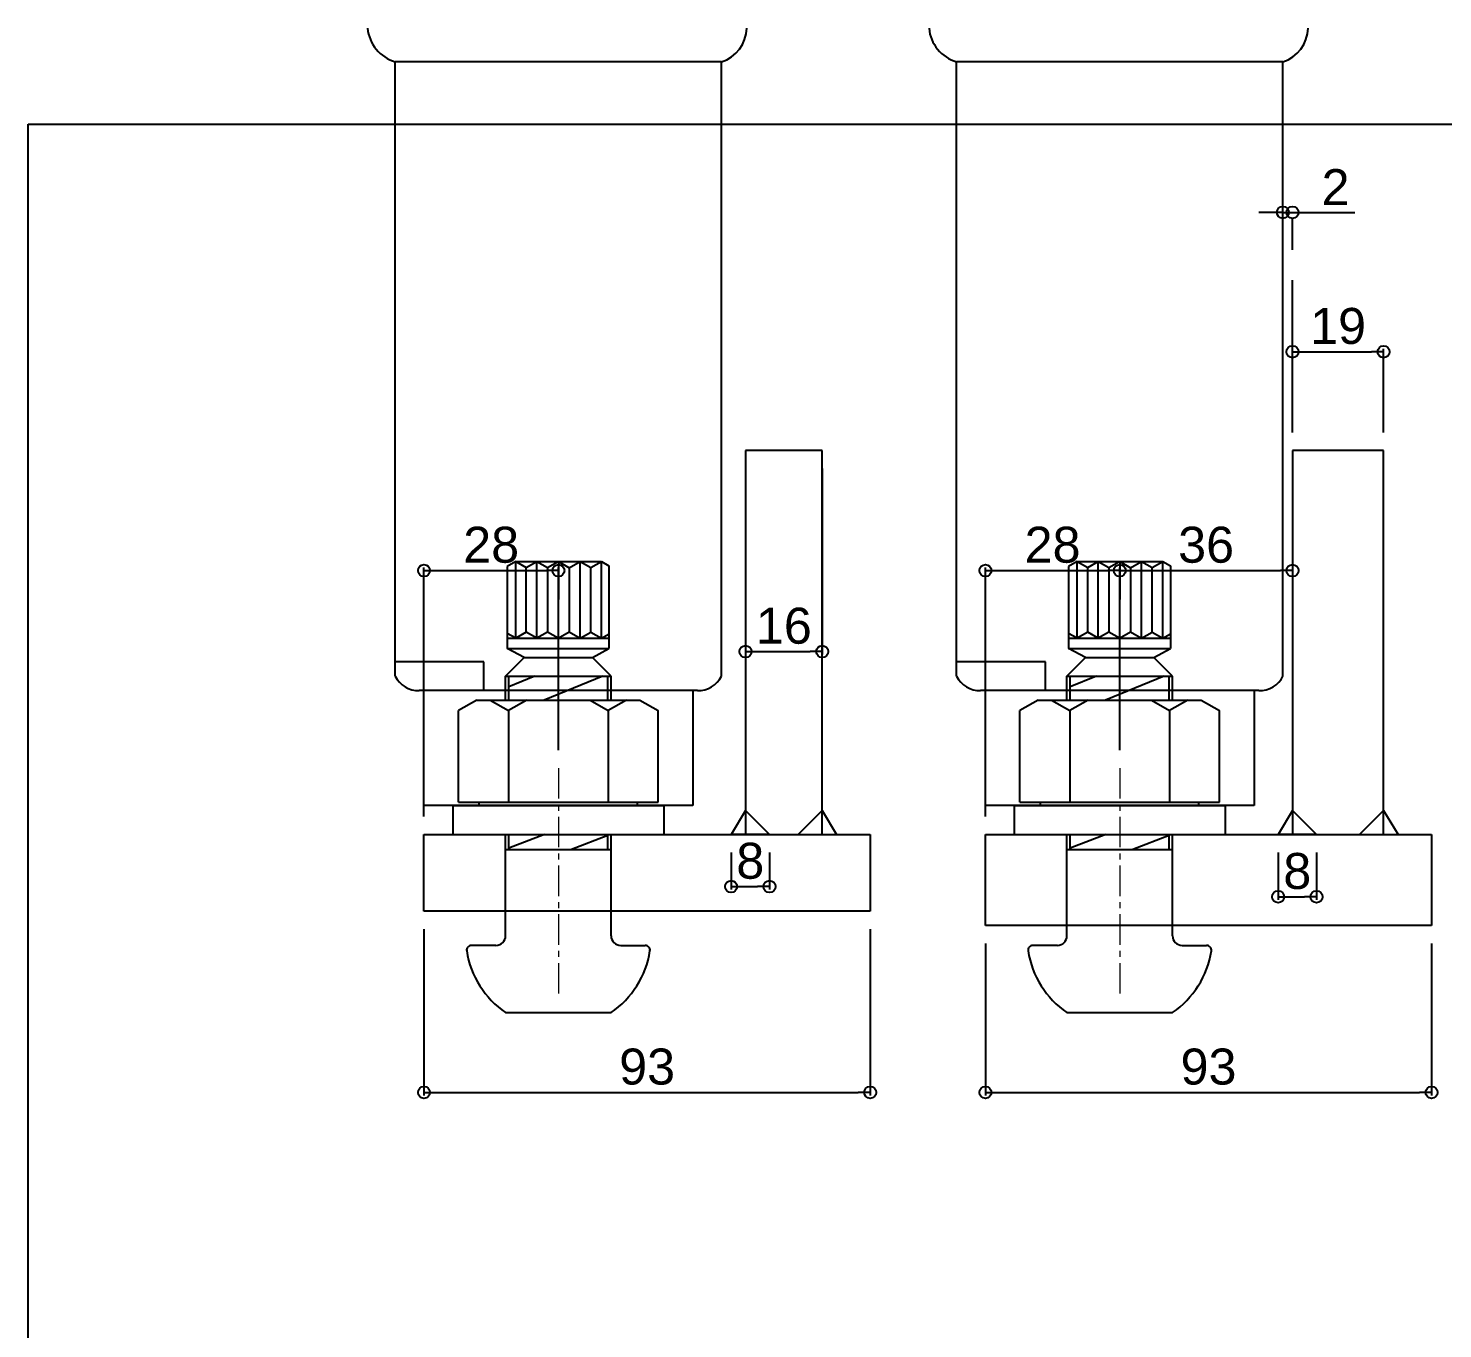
# Model space of a CAD drawing. Header units: millimetres. Extents: x -2880 to 3894, y -2977 to 4857.
# Drawn here: x -2634.3 to -2339.5, y 1968.2 to 2239.2 of the extents above; entities that cross this region are included whole.
import ezdxf

# ---------------------------------------------------------------- set-up
doc = ezdxf.new("R2010")
doc.units = ezdxf.units.MM
doc.header["$MEASUREMENT"] = 0
doc.linetypes.add('CENTER', pattern=[50.8, 31.75, -6.35, 6.35, -6.35])
for name, color, linetype in [('01', 7, 'Continuous'), ('_0-2_3', 7, 'Continuous'), ('_1-0_', 7, 'Continuous'), ('gauge', 1, 'Continuous'), ('KB', 7, 'Continuous')]:
    doc.layers.add(name, color=color, linetype=linetype)
doc.layers.add('中心線', color=4, linetype='CENTER', lineweight=13)
doc.styles.get("Standard").update_dxf_attribs({"font": 'arial.ttf'})
doc.dimstyles.new('コピー ～ 一般寸法', dxfattribs={"dimscale": 0.5, "dimtxt": 15, "dimasz": 5, "dimexe": 1.25, "dimexo": 7.5, "dimgap": 3, "dimtad": 1, "dimdec": 1, "dimdsep": 46, "dimtxsty": 'Standard', "dimblk": 'ORIGIN', "dimcen": 0, "dimclrd": 256, "dimclre": 256, "dimclrt": 256, "dimadec": 0, "dimazin": 0, "dimtfac": 1, "dimtdec": 1, "dimtmove": 0, "dimatfit": 3, "dimfxl": 0, "dimarcsym": 0})

# ---------------------------------------------------------------- blocks, each defined once
blk = doc.blocks.new('_Origin')
at = {"color": 0, "linetype": 'ByBlock', "lineweight": -2}
blk.add_line((0, 0), (-1, 0), dxfattribs=at)
blk.add_circle((0, 0), 0.5, dxfattribs=at)
blk = doc.blocks.new('*D327')
at = {"layer": 'Defpoints', "color": 0}
for p in [(-2484.85, 2151.18), (-2468.85, 2151.18), (-2468.85, 2109.3)]:
    blk.add_point(p, dxfattribs=at)
at = {"layer": 'KB', "lineweight": -2}
for p, q in [((-2484.85, 2147.43), (-2484.85, 2108.68)), ((-2468.85, 2147.43), (-2468.85, 2108.68)), ((-2482.35, 2109.3), (-2471.35, 2109.3))]:
    blk.add_line(p, q, dxfattribs=at)
at = {"layer": 'KB', "lineweight": -2, "xscale": 2.5, "yscale": 2.5, "zscale": 2.5, "rotation": 180}
blk.add_blockref('_Origin', (-2484.85, 2109.3), dxfattribs=at)
at = {"layer": 'KB', "lineweight": -2, "xscale": 2.5, "yscale": 2.5, "zscale": 2.5}
blk.add_blockref('_Origin', (-2468.85, 2109.3), dxfattribs=at)
at = {"layer": 'KB', "insert": (-2476.85, 2114.63), "char_height": 7.5, "attachment_point": 5}
blk.add_mtext('16', dxfattribs=at)
blk = doc.blocks.new('*D328')
at = {"layer": 'Defpoints', "color": 0}
for p in [(-2351.85, 2171.77), (-2370.85, 2151.18), (-2351.85, 2151.18)]:
    blk.add_point(p, dxfattribs=at)
at = {"layer": 'KB', "lineweight": -2}
for p, q in [((-2370.85, 2154.93), (-2370.85, 2172.39)), ((-2368.35, 2171.77), (-2354.35, 2171.77)), ((-2351.85, 2154.93), (-2351.85, 2172.39))]:
    blk.add_line(p, q, dxfattribs=at)
at = {"layer": 'KB', "lineweight": -2, "xscale": 2.5, "yscale": 2.5, "zscale": 2.5, "rotation": 180}
blk.add_blockref('_Origin', (-2370.85, 2171.77), dxfattribs=at)
at = {"layer": 'KB', "lineweight": -2, "xscale": 2.5, "yscale": 2.5, "zscale": 2.5}
blk.add_blockref('_Origin', (-2351.85, 2171.77), dxfattribs=at)
at = {"layer": 'KB', "insert": (-2361.35, 2177.1), "char_height": 7.5, "attachment_point": 5}
blk.add_mtext('19', dxfattribs=at)
blk = doc.blocks.new('*D330')
at = {"layer": 'Defpoints', "color": 0}
for p in [(-2487.85, 2071.18), (-2479.85, 2071.18), (-2479.85, 2060.32)]:
    blk.add_point(p, dxfattribs=at)
at = {"layer": 'gauge', "lineweight": -2}
for p, q in [((-2487.85, 2067.43), (-2487.85, 2059.7)), ((-2479.85, 2067.43), (-2479.85, 2059.7)), ((-2485.35, 2060.32), (-2482.35, 2060.32))]:
    blk.add_line(p, q, dxfattribs=at)
at = {"layer": 'gauge', "lineweight": -2, "xscale": 2.5, "yscale": 2.5, "zscale": 2.5, "rotation": 180}
blk.add_blockref('_Origin', (-2487.85, 2060.32), dxfattribs=at)
at = {"layer": 'gauge', "lineweight": -2, "xscale": 2.5, "yscale": 2.5, "zscale": 2.5}
blk.add_blockref('_Origin', (-2479.85, 2060.32), dxfattribs=at)
at = {"layer": 'gauge', "insert": (-2483.85, 2065.65), "char_height": 7.5, "attachment_point": 5}
blk.add_mtext('8', dxfattribs=at)
blk = doc.blocks.new('*D331')
at = {"layer": 'Defpoints', "color": 0}
for p in [(-2373.85, 2071.18), (-2365.85, 2071.18), (-2365.85, 2058.19)]:
    blk.add_point(p, dxfattribs=at)
at = {"layer": 'gauge', "lineweight": -2}
for p, q in [((-2373.85, 2067.43), (-2373.85, 2057.57)), ((-2365.85, 2067.43), (-2365.85, 2057.57)), ((-2371.35, 2058.19), (-2368.35, 2058.19))]:
    blk.add_line(p, q, dxfattribs=at)
at = {"layer": 'gauge', "lineweight": -2, "xscale": 2.5, "yscale": 2.5, "zscale": 2.5, "rotation": 180}
blk.add_blockref('_Origin', (-2373.85, 2058.19), dxfattribs=at)
at = {"layer": 'gauge', "lineweight": -2, "xscale": 2.5, "yscale": 2.5, "zscale": 2.5}
blk.add_blockref('_Origin', (-2365.85, 2058.19), dxfattribs=at)
at = {"layer": 'gauge', "insert": (-2369.85, 2063.52), "char_height": 7.5, "attachment_point": 5}
blk.add_mtext('8', dxfattribs=at)
blk = doc.blocks.new('*D333')
at = {"layer": 'Defpoints', "color": 0}
for p in [(-2551.85, 2055.18), (-2458.85, 2055.18), (-2458.85, 2017.43)]:
    blk.add_point(p, dxfattribs=at)
at = {"layer": 'gauge', "lineweight": -2}
for p, q in [((-2551.85, 2051.43), (-2551.85, 2016.8)), ((-2458.85, 2051.43), (-2458.85, 2016.8)), ((-2549.35, 2017.43), (-2461.35, 2017.43))]:
    blk.add_line(p, q, dxfattribs=at)
at = {"layer": 'gauge', "lineweight": -2, "xscale": 2.5, "yscale": 2.5, "zscale": 2.5, "rotation": 180}
blk.add_blockref('_Origin', (-2551.85, 2017.43), dxfattribs=at)
at = {"layer": 'gauge', "lineweight": -2, "xscale": 2.5, "yscale": 2.5, "zscale": 2.5}
blk.add_blockref('_Origin', (-2458.85, 2017.43), dxfattribs=at)
at = {"layer": 'gauge', "insert": (-2505.35, 2022.76), "char_height": 7.5, "attachment_point": 5}
blk.add_mtext('93', dxfattribs=at)
blk = doc.blocks.new('*D346')
at = {"layer": 'Defpoints', "color": 0}
for p in [(-2523.85, 2126.18), (-2523.85, 2085.02), (-2551.85, 2071.18)]:
    blk.add_point(p, dxfattribs=at)
at = {"layer": 'gauge', "lineweight": -2}
for p, q in [((-2551.85, 2074.93), (-2551.85, 2126.81)), ((-2549.35, 2126.18), (-2526.35, 2126.18)), ((-2523.85, 2088.77), (-2523.85, 2126.81))]:
    blk.add_line(p, q, dxfattribs=at)
at = {"layer": 'gauge', "lineweight": -2, "xscale": 2.5, "yscale": 2.5, "zscale": 2.5, "rotation": 180}
blk.add_blockref('_Origin', (-2551.85, 2126.18), dxfattribs=at)
at = {"layer": 'gauge', "lineweight": -2, "xscale": 2.5, "yscale": 2.5, "zscale": 2.5}
blk.add_blockref('_Origin', (-2523.85, 2126.18), dxfattribs=at)
at = {"layer": 'gauge', "insert": (-2537.85, 2131.51), "char_height": 7.5, "attachment_point": 5}
blk.add_mtext('28', dxfattribs=at)
blk = doc.blocks.new('*D96')
at = {"layer": 'Defpoints', "color": 0}
for p in [(-2434.85, 2052.18), (-2341.85, 2052.18), (-2341.85, 2017.43)]:
    blk.add_point(p, dxfattribs=at)
at = {"layer": 'gauge', "lineweight": -2}
for p, q in [((-2434.85, 2048.43), (-2434.85, 2016.8)), ((-2341.85, 2048.43), (-2341.85, 2016.8)), ((-2432.35, 2017.43), (-2344.35, 2017.43))]:
    blk.add_line(p, q, dxfattribs=at)
at = {"layer": 'gauge', "lineweight": -2, "xscale": 2.5, "yscale": 2.5, "zscale": 2.5, "rotation": 180}
blk.add_blockref('_Origin', (-2434.85, 2017.43), dxfattribs=at)
at = {"layer": 'gauge', "lineweight": -2, "xscale": 2.5, "yscale": 2.5, "zscale": 2.5}
blk.add_blockref('_Origin', (-2341.85, 2017.43), dxfattribs=at)
at = {"layer": 'gauge', "insert": (-2388.35, 2022.76), "char_height": 7.5, "attachment_point": 5}
blk.add_mtext('93', dxfattribs=at)
blk = doc.blocks.new('*D97')
at = {"layer": 'Defpoints', "color": 0}
for p in [(-2406.85, 2126.18), (-2406.85, 2085.02), (-2434.85, 2071.18)]:
    blk.add_point(p, dxfattribs=at)
at = {"layer": 'gauge', "lineweight": -2}
for p, q in [((-2434.85, 2074.93), (-2434.85, 2126.81)), ((-2432.35, 2126.18), (-2409.35, 2126.18)), ((-2406.85, 2088.77), (-2406.85, 2126.81))]:
    blk.add_line(p, q, dxfattribs=at)
at = {"layer": 'gauge', "lineweight": -2, "xscale": 2.5, "yscale": 2.5, "zscale": 2.5, "rotation": 180}
blk.add_blockref('_Origin', (-2434.85, 2126.18), dxfattribs=at)
at = {"layer": 'gauge', "lineweight": -2, "xscale": 2.5, "yscale": 2.5, "zscale": 2.5}
blk.add_blockref('_Origin', (-2406.85, 2126.18), dxfattribs=at)
at = {"layer": 'gauge', "insert": (-2420.85, 2131.51), "char_height": 7.5, "attachment_point": 5}
blk.add_mtext('28', dxfattribs=at)
blk = doc.blocks.new('*D358')
at = {"layer": 'Defpoints', "color": 0}
for p in [(-2370.85, 2151.18), (-2370.85, 2126.18), (-2406.85, 2085.02)]:
    blk.add_point(p, dxfattribs=at)
at = {"layer": 'gauge', "lineweight": -2}
for p, q in [((-2370.85, 2147.43), (-2370.85, 2125.56)), ((-2406.85, 2088.77), (-2406.85, 2126.81)), ((-2404.35, 2126.18), (-2373.35, 2126.18))]:
    blk.add_line(p, q, dxfattribs=at)
at = {"layer": 'gauge', "lineweight": -2, "xscale": 2.5, "yscale": 2.5, "zscale": 2.5, "rotation": 180}
blk.add_blockref('_Origin', (-2406.85, 2126.18), dxfattribs=at)
at = {"layer": 'gauge', "lineweight": -2, "xscale": 2.5, "yscale": 2.5, "zscale": 2.5}
blk.add_blockref('_Origin', (-2370.85, 2126.18), dxfattribs=at)
at = {"layer": 'gauge', "insert": (-2388.85, 2131.51), "char_height": 7.5, "attachment_point": 5}
blk.add_mtext('36', dxfattribs=at)
blk = doc.blocks.new('*D311')
at = {"layer": 'Defpoints', "color": 0}
for p in [(-2370.85, 2200.81), (-2370.85, 2151.18), (-2372.85, 2104.18)]:
    blk.add_point(p, dxfattribs=at)
at = {"layer": 'gauge', "linetype": 'CENTER', "lineweight": -2}
for p, q in [((-2375.35, 2200.81), (-2377.85, 2200.81)), ((-2372.85, 2107.93), (-2372.85, 2201.44)), ((-2372.85, 2200.81), (-2370.85, 2200.81)), ((-2370.85, 2154.93), (-2370.85, 2201.44)), ((-2368.35, 2200.81), (-2357.89, 2200.81))]:
    blk.add_line(p, q, dxfattribs=at)
at = {"layer": 'gauge', "lineweight": -2, "xscale": 2.5, "yscale": 2.5, "zscale": 2.5}
blk.add_blockref('_Origin', (-2372.85, 2200.81), dxfattribs=at)
at = {"layer": 'gauge', "lineweight": -2, "xscale": 2.5, "yscale": 2.5, "zscale": 2.5, "rotation": 180}
blk.add_blockref('_Origin', (-2370.85, 2200.81), dxfattribs=at)
at = {"layer": 'gauge', "insert": (-2361.87, 2206.08), "char_height": 7.5, "attachment_point": 5}
blk.add_mtext('2', dxfattribs=at)

msp = doc.modelspace()

# ---------------------------------------------------------------- linework, layer by layer
at = {"layer": '01', "color": 6, "linetype": 'Continuous'}
for p, q in [((-2532.739, 2128.059), (-2534.503, 2127.04)), ((-2534.503, 2127.04), (-2534.503, 2109.957)), ((-2532.739, 2128.059), (-2514.888, 2128.059)), ((-2532.739, 2112.059), (-2532.739, 2128.059)), ((-2532.739, 2128.059), (-2530.527, 2126.782)), ((-2530.527, 2126.782), (-2528.315, 2128.059)), ((-2530.527, 2113.336), (-2530.527, 2126.782)), ((-2528.315, 2112.059), (-2528.315, 2128.059)), ((-2528.315, 2128.059), (-2526.103, 2126.782)), ((-2526.103, 2126.782), (-2523.891, 2128.059)), ((-2526.103, 2126.782), (-2526.103, 2113.336)), ((-2523.852, 2128.059), (-2523.891, 2112.059)), ((-2523.852, 2128.059), (-2521.602, 2126.759)), ((-2521.602, 2126.759), (-2519.312, 2128.081)), ((-2521.602, 2126.759), (-2521.602, 2113.381)), ((-2519.312, 2112.059), (-2519.312, 2128.059)), ((-2519.312, 2128.059), (-2517.1, 2126.782)), ((-2517.1, 2126.782), (-2514.888, 2128.059)), ((-2517.1, 2113.336), (-2517.1, 2126.782)), ((-2514.888, 2112.059), (-2514.888, 2128.059)), ((-2514.888, 2128.059), (-2513.298, 2127.141)), ((-2513.298, 2127.141), (-2513.298, 2109.957)), ((-2415.739, 2128.059), (-2417.503, 2127.04)), ((-2417.503, 2127.04), (-2417.503, 2109.957)), ((-2415.739, 2128.059), (-2397.888, 2128.059)), ((-2415.739, 2112.059), (-2415.739, 2128.059)), ((-2415.739, 2128.059), (-2413.527, 2126.782)), ((-2413.527, 2126.782), (-2411.315, 2128.059)), ((-2413.527, 2113.336), (-2413.527, 2126.782)), ((-2411.315, 2112.059), (-2411.315, 2128.059)), ((-2411.315, 2128.059), (-2409.103, 2126.782)), ((-2409.103, 2126.782), (-2406.891, 2128.059)), ((-2409.103, 2126.782), (-2409.103, 2113.336)), ((-2406.852, 2128.059), (-2406.891, 2112.059)), ((-2406.852, 2128.059), (-2404.602, 2126.759)), ((-2404.602, 2126.759), (-2402.312, 2128.081)), ((-2404.602, 2126.759), (-2404.602, 2113.381)), ((-2402.312, 2112.059), (-2402.312, 2128.059)), ((-2402.312, 2128.059), (-2400.1, 2126.782)), ((-2400.1, 2126.782), (-2397.888, 2128.059)), ((-2400.1, 2113.336), (-2400.1, 2126.782)), ((-2397.888, 2112.059), (-2397.888, 2128.059)), ((-2397.888, 2128.059), (-2396.298, 2127.141)), ((-2396.298, 2127.141), (-2396.298, 2109.957)), ((-2532.739, 2112.059), (-2534.503, 2113.078)), ((-2534.503, 2112.059), (-2513.28, 2112.059)), ((-2530.527, 2113.336), (-2532.739, 2112.059)), ((-2528.315, 2112.059), (-2530.527, 2113.336)), ((-2526.103, 2113.336), (-2528.315, 2112.059)), ((-2523.891, 2112.059), (-2526.103, 2113.336)), ((-2523.891, 2112.059), (-2521.602, 2113.381)), ((-2521.602, 2113.381), (-2519.312, 2112.059)), ((-2519.312, 2112.059), (-2517.1, 2113.336)), ((-2517.1, 2113.336), (-2514.888, 2112.059)), ((-2514.888, 2112.059), (-2513.28, 2112.987)), ((-2415.739, 2112.059), (-2417.503, 2113.078)), ((-2417.503, 2112.059), (-2396.28, 2112.059)), ((-2413.527, 2113.336), (-2415.739, 2112.059)), ((-2411.315, 2112.059), (-2413.527, 2113.336)), ((-2409.103, 2113.336), (-2411.315, 2112.059)), ((-2406.891, 2112.059), (-2409.103, 2113.336)), ((-2406.891, 2112.059), (-2404.602, 2113.381)), ((-2404.602, 2113.381), (-2402.312, 2112.059)), ((-2402.312, 2112.059), (-2400.1, 2113.336)), ((-2400.1, 2113.336), (-2397.888, 2112.059)), ((-2397.888, 2112.059), (-2396.28, 2112.987)), ((-2534.503, 2109.957), (-2513.298, 2109.957)), ((-2530.975, 2108.059), (-2534.503, 2109.957)), ((-2530.975, 2108.059), (-2516.73, 2108.059)), ((-2516.73, 2108.059), (-2513.298, 2109.957)), ((-2417.503, 2109.957), (-2396.298, 2109.957)), ((-2413.975, 2108.059), (-2417.503, 2109.957)), ((-2413.975, 2108.059), (-2399.73, 2108.059)), ((-2399.73, 2108.059), (-2396.298, 2109.957))]:
    msp.add_line(p, q, dxfattribs=at)
at = {"layer": '_0-2_3', "color": 6, "linetype": 'Continuous'}
for p, q in [((-2534.852, 2104.181), (-2530.975, 2108.059)), ((-2530.975, 2108.059), (-2516.73, 2108.059)), ((-2512.853, 2104.181), (-2516.73, 2108.059)), ((-2417.852, 2104.181), (-2413.975, 2108.059)), ((-2413.975, 2108.059), (-2399.73, 2108.059)), ((-2395.853, 2104.181), (-2399.73, 2108.059)), ((-2534.852, 2104.181), (-2512.853, 2104.181)), ((-2534.852, 2099.181), (-2534.852, 2104.181)), ((-2528.729, 2104.181), (-2534.153, 2101.965)), ((-2534.153, 2099.181), (-2534.153, 2104.181)), ((-2514.606, 2104.181), (-2526.839, 2099.181)), ((-2513.553, 2099.181), (-2513.553, 2104.181)), ((-2512.853, 2099.181), (-2512.853, 2104.181)), ((-2417.852, 2104.181), (-2395.853, 2104.181)), ((-2417.852, 2099.181), (-2417.852, 2104.181)), ((-2411.729, 2104.181), (-2417.153, 2101.965)), ((-2417.153, 2099.181), (-2417.153, 2104.181)), ((-2397.606, 2104.181), (-2409.839, 2099.181)), ((-2396.553, 2099.181), (-2396.553, 2104.181)), ((-2395.853, 2099.181), (-2395.853, 2104.181)), ((-2540.852, 2099.181), (-2544.652, 2096.987)), ((-2540.852, 2099.181), (-2506.852, 2099.181)), ((-2538.052, 2099.181), (-2534.252, 2096.987)), ((-2530.452, 2099.181), (-2534.252, 2096.987)), ((-2517.252, 2099.181), (-2513.452, 2096.987)), ((-2509.652, 2099.181), (-2513.452, 2096.987)), ((-2506.852, 2099.181), (-2503.052, 2096.987)), ((-2423.852, 2099.181), (-2427.652, 2096.987)), ((-2423.852, 2099.181), (-2389.852, 2099.181)), ((-2421.052, 2099.181), (-2417.252, 2096.987)), ((-2413.452, 2099.181), (-2417.252, 2096.987)), ((-2400.252, 2099.181), (-2396.452, 2096.987)), ((-2392.652, 2099.181), (-2396.452, 2096.987)), ((-2389.852, 2099.181), (-2386.052, 2096.987)), ((-2544.652, 2077.881), (-2544.652, 2096.987)), ((-2534.252, 2096.987), (-2534.252, 2077.881)), ((-2513.452, 2096.987), (-2513.452, 2077.881)), ((-2503.052, 2077.881), (-2503.052, 2096.987)), ((-2427.652, 2077.881), (-2427.652, 2096.987)), ((-2417.252, 2096.987), (-2417.252, 2077.881)), ((-2396.452, 2096.987), (-2396.452, 2077.881)), ((-2386.052, 2077.881), (-2386.052, 2096.987)), ((-2545.852, 2077.181), (-2501.852, 2077.181)), ((-2545.852, 2077.181), (-2545.852, 2071.181)), ((-2544.652, 2077.881), (-2503.052, 2077.881)), ((-2540.352, 2077.181), (-2540.352, 2077.881)), ((-2540.352, 2077.181), (-2507.352, 2077.181)), ((-2507.352, 2077.181), (-2507.352, 2077.881)), ((-2501.852, 2077.181), (-2501.852, 2071.181)), ((-2428.852, 2077.181), (-2384.852, 2077.181)), ((-2428.852, 2077.181), (-2428.852, 2071.181)), ((-2427.652, 2077.881), (-2386.052, 2077.881)), ((-2423.352, 2077.181), (-2423.352, 2077.881)), ((-2423.352, 2077.181), (-2390.352, 2077.181)), ((-2390.352, 2077.181), (-2390.352, 2077.881)), ((-2384.852, 2077.181), (-2384.852, 2071.181)), ((-2545.852, 2071.181), (-2501.852, 2071.181)), ((-2534.852, 2050.059), (-2534.852, 2071.181)), ((-2534.153, 2068.059), (-2534.153, 2071.181)), ((-2526.72, 2071.181), (-2534.153, 2068.319)), ((-2513.553, 2070.975), (-2521.125, 2068.059)), ((-2513.553, 2068.059), (-2513.553, 2071.181)), ((-2512.853, 2050.059), (-2512.853, 2071.181)), ((-2428.852, 2071.181), (-2384.852, 2071.181)), ((-2417.852, 2050.059), (-2417.852, 2071.181)), ((-2417.153, 2068.059), (-2417.153, 2071.181)), ((-2409.72, 2071.181), (-2417.153, 2068.319)), ((-2396.553, 2070.975), (-2404.125, 2068.059)), ((-2396.553, 2068.059), (-2396.553, 2071.181)), ((-2395.853, 2050.059), (-2395.853, 2071.181)), ((-2534.852, 2068.059), (-2512.853, 2068.059)), ((-2417.852, 2068.059), (-2395.853, 2068.059)), ((-2536.853, 2048.059), (-2541.967, 2048.059)), ((-2510.852, 2048.059), (-2505.738, 2048.059)), ((-2419.853, 2048.059), (-2424.967, 2048.059)), ((-2393.852, 2048.059), (-2388.738, 2048.059)), ((-2534.852, 2034.059), (-2512.853, 2034.059)), ((-2417.852, 2034.059), (-2395.853, 2034.059))]:
    msp.add_line(p, q, dxfattribs=at)
for centre, radius, start, end in [((-2536.853, 2050.059), 2, 270, 0), ((-2510.852, 2050.059), 2, 180, 270), ((-2419.853, 2050.059), 2, 270, 0), ((-2393.852, 2050.059), 2, 180, 270), ((-2541.967, 2047.059), 1, 90, 189.01654), ((-2523.943, 2049.919), 19.25, 189.01598, 235.47675), ((-2523.762, 2049.919), 19.25, 304.52325, 350.98402), ((-2505.738, 2047.059), 1, 350.98346, 90), ((-2424.967, 2047.059), 1, 90, 189.01654), ((-2406.943, 2049.919), 19.25, 189.01598, 235.47675), ((-2406.762, 2049.919), 19.25, 304.52325, 350.98402), ((-2388.738, 2047.059), 1, 350.98346, 90)]:
    msp.add_arc(centre, radius, start, end, dxfattribs=at)
at = {"layer": '_1-0_', "color": 3, "linetype": 'Continuous'}
for p, q in [((-2557.852, 2104.181), (-2557.852, 2232.181)), ((-2489.852, 2232.181), (-2557.852, 2232.181)), ((-2489.852, 2104.181), (-2489.852, 2232.181)), ((-2440.852, 2104.181), (-2440.852, 2232.181)), ((-2372.852, 2232.181), (-2440.852, 2232.181)), ((-2372.852, 2104.181), (-2372.852, 2232.181)), ((-2539.352, 2107.181), (-2557.852, 2107.181)), ((-2539.352, 2101.181), (-2539.352, 2107.181)), ((-2422.352, 2107.181), (-2440.852, 2107.181)), ((-2422.352, 2101.181), (-2422.352, 2107.181)), ((-2494.852, 2101.181), (-2552.852, 2101.181)), ((-2551.852, 2077.181), (-2551.852, 2101.181)), ((-2495.852, 2101.181), (-2495.852, 2077.181)), ((-2377.852, 2101.181), (-2435.852, 2101.181)), ((-2434.852, 2077.181), (-2434.852, 2101.181)), ((-2378.852, 2101.181), (-2378.852, 2077.181)), ((-2495.852, 2077.181), (-2551.852, 2077.181)), ((-2378.852, 2077.181), (-2434.852, 2077.181))]:
    msp.add_line(p, q, dxfattribs=at)
for centre, radius, start, end in [((-2555.558, 2239.928), 8.079, 185.30014, 253.50126), ((-2492.223, 2239.428), 7.625, 288.11516, 358.14502), ((-2438.558, 2239.928), 8.079, 185.30014, 253.50126), ((-2375.223, 2239.428), 7.625, 288.11516, 358.14502), ((-2553.09, 2106.452), 5.276, 205.49224, 272.58024), ((-2494.615, 2106.452), 5.276, 267.41976, 334.50776), ((-2436.09, 2106.452), 5.276, 205.49224, 272.58024), ((-2377.615, 2106.452), 5.276, 267.41976, 334.50776)]:
    msp.add_arc(centre, radius, start, end, dxfattribs=at)
at = {"layer": 'gauge'}
for p, q in [((-2484.852, 2076.181), (-2487.852, 2071.181)), ((-2479.852, 2071.181), (-2484.852, 2076.181)), ((-2473.852, 2071.181), (-2468.852, 2076.181)), ((-2468.852, 2076.181), (-2465.852, 2071.181)), ((-2370.852, 2076.181), (-2373.852, 2071.181)), ((-2365.852, 2071.181), (-2370.852, 2076.181)), ((-2356.852, 2071.181), (-2351.852, 2076.181)), ((-2351.852, 2076.181), (-2348.852, 2071.181)), ((-2479.852, 2071.181), (-2487.852, 2071.181)), ((-2473.852, 2071.181), (-2465.852, 2071.181)), ((-2365.852, 2071.181), (-2373.852, 2071.181)), ((-2370.852, 2071.181), (-2365.852, 2071.181)), ((-2356.852, 2071.181), (-2348.852, 2071.181))]:
    msp.add_line(p, q, dxfattribs=at)
msp.add_lwpolyline([(-2634.319, 2219.182), (-1794.319, 2219.182), (-1794.319, 1625.182), (-2634.319, 1625.182)], close=True, dxfattribs=at)
at = {"layer": 'KB'}
for p, q in [((-2484.852, 2151.181), (-2484.852, 2071.181)), ((-2468.852, 2151.181), (-2484.852, 2151.181)), ((-2468.852, 2071.181), (-2468.852, 2151.181)), ((-2370.852, 2151.181), (-2370.852, 2071.181)), ((-2351.852, 2151.181), (-2370.852, 2151.181)), ((-2351.852, 2071.181), (-2351.852, 2151.181)), ((-2551.852, 2071.181), (-2458.852, 2071.181)), ((-2551.852, 2055.181), (-2551.852, 2071.181)), ((-2484.852, 2071.181), (-2468.852, 2071.181)), ((-2458.852, 2071.181), (-2458.852, 2055.181)), ((-2434.852, 2071.181), (-2341.852, 2071.181)), ((-2434.852, 2052.181), (-2434.852, 2071.181)), ((-2370.852, 2071.181), (-2351.852, 2071.181)), ((-2341.852, 2071.181), (-2341.852, 2052.181)), ((-2458.852, 2055.181), (-2551.852, 2055.181)), ((-2341.852, 2052.181), (-2434.852, 2052.181))]:
    msp.add_line(p, q, dxfattribs=at)
at = {"layer": '中心線', "color": 7, "ltscale": 0.2}
for p, q in [((-2523.852, 2085.016), (-2523.852, 2037.016)), ((-2406.852, 2085.016), (-2406.852, 2037.016))]:
    msp.add_line(p, q, dxfattribs=at)

# ---------------------------------------------------------------- dimensions: what is measured, and where the dimension line sits
at = {"layer": 'gauge', "linetype": 'CENTER'}
dim = msp.add_linear_dim(base=(-2370.852, 2200.812), p1=(-2372.852, 2104.181), p2=(-2370.852, 2151.181), dimstyle='コピー ～ 一般寸法', override={"dimfxl": 0.18}, dxfattribs=at)
dim.commit()
dim.dimension.update_dxf_attribs({"geometry": '*D311', "text_midpoint": (-2361.874, 2206.077)})
at = {"layer": 'gauge'}
dim = msp.add_linear_dim(base=(-2370.852, 2126.184), p1=(-2406.852, 2085.016), p2=(-2370.852, 2151.181), dimstyle='コピー ～ 一般寸法', override={"dimfxl": 0.18}, dxfattribs=at)
dim.commit()
dim.dimension.update_dxf_attribs({"geometry": '*D358', "text_midpoint": (-2388.852, 2131.513)})
for base, p1, p2, picture, middle in [((-2523.852, 2126.184), (-2551.852, 2071.181), (-2523.852, 2085.016), '*D346', (-2537.852, 2131.513)), ((-2406.852, 2126.184), (-2434.852, 2071.181), (-2406.852, 2085.016), '*D97', (-2420.852, 2131.513)), ((-2479.852, 2060.324), (-2487.852, 2071.181), (-2479.852, 2071.181), '*D330', (-2483.852, 2065.653)), ((-2365.852, 2058.19), (-2373.852, 2071.181), (-2365.852, 2071.181), '*D331', (-2369.852, 2063.519)), ((-2458.852, 2017.428), (-2551.852, 2055.181), (-2458.852, 2055.181), '*D333', (-2505.352, 2022.757)), ((-2341.852, 2017.428), (-2434.852, 2052.181), (-2341.852, 2052.181), '*D96', (-2388.352, 2022.757))]:
    dim = msp.add_linear_dim(base=base, p1=p1, p2=p2, dimstyle='コピー ～ 一般寸法', dxfattribs=at)
    dim.commit()
    dim.dimension.update_dxf_attribs({"geometry": picture, "text_midpoint": middle})
at = {"layer": 'KB'}
for base, p1, p2, picture, middle in [((-2351.852, 2171.767), (-2370.852, 2151.181), (-2351.852, 2151.181), '*D328', (-2361.352, 2177.096)), ((-2468.852, 2109.303), (-2484.852, 2151.181), (-2468.852, 2151.181), '*D327', (-2476.852, 2114.632))]:
    dim = msp.add_linear_dim(base=base, p1=p1, p2=p2, dimstyle='コピー ～ 一般寸法', dxfattribs=at)
    dim.commit()
    dim.dimension.update_dxf_attribs({"geometry": picture, "text_midpoint": middle})

doc.saveas('drawing.dxf')
